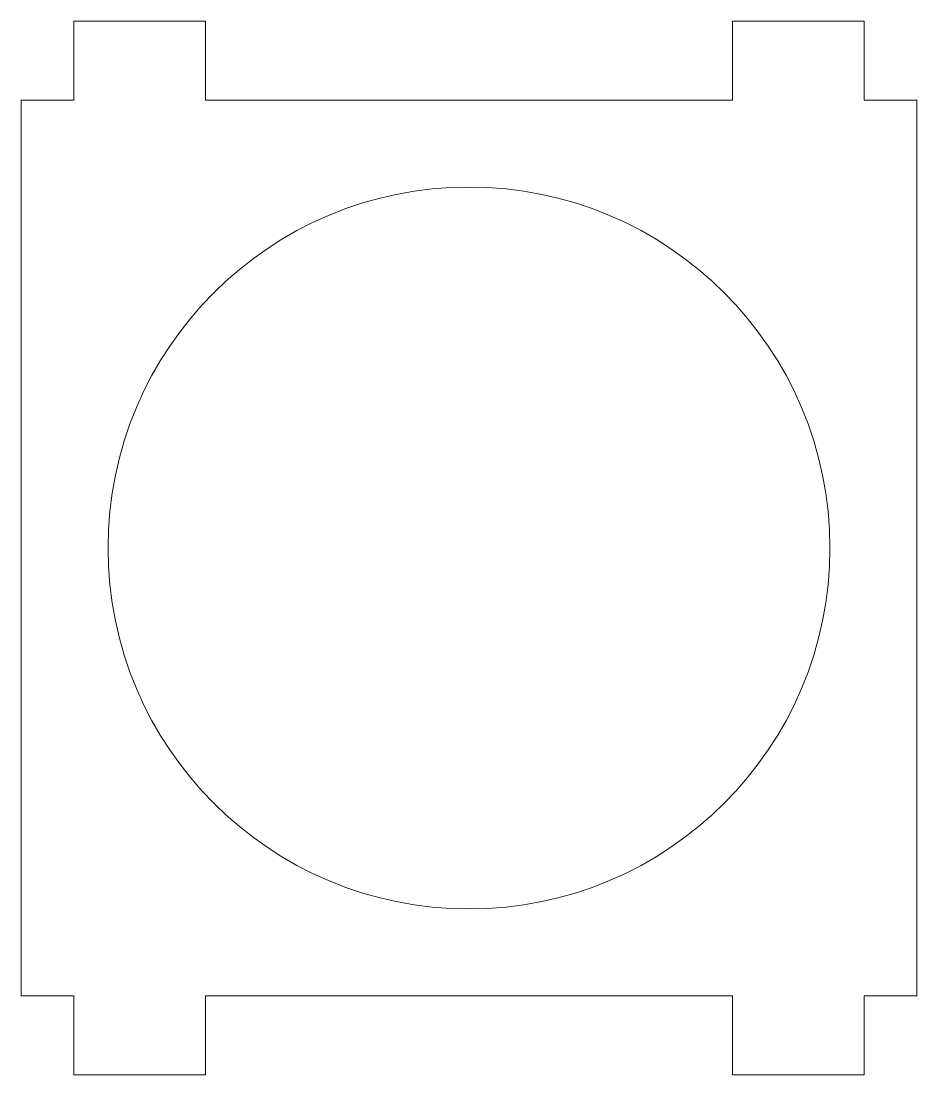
# Model space of a CAD drawing. Header units: millimetres. Extents: x -17 to 17, y 0 to 40.
import ezdxf

# ---------------------------------------------------------------- set-up
doc = ezdxf.new("R2010")
doc.units = ezdxf.units.MM
doc.layers.add('BubbleScope_A', color=1, linetype='CONTINUOUS', lineweight=0)

msp = doc.modelspace()

# ---------------------------------------------------------------- linework, layer by layer
at = {"layer": 'BubbleScope_A'}
for p, q in [((-15, 40), (-10, 40)), ((-15, 37), (-15, 40)), ((-10, 40), (-10, 37)), ((10, 40), (15, 40)), ((10, 37), (10, 40)), ((15, 40), (15, 37)), ((-15, 37), (-17, 37)), ((-17, 37), (-17, 3)), ((-10, 37), (10, 37)), ((17, 37), (15, 37)), ((17, 3), (17, 37)), ((-17, 3), (-15, 3)), ((-15, 3), (-15, 0)), ((-10, 0), (-10, 3)), ((10, 3), (-10, 3)), ((10, 3), (10, 0)), ((15, 0), (15, 3)), ((15, 3), (17, 3)), ((-15, 0), (-10, 0)), ((10, 0), (15, 0))]:
    msp.add_line(p, q, dxfattribs=at)
msp.add_circle((0, 20), 13.7, dxfattribs=at)

doc.saveas('drawing.dxf')
